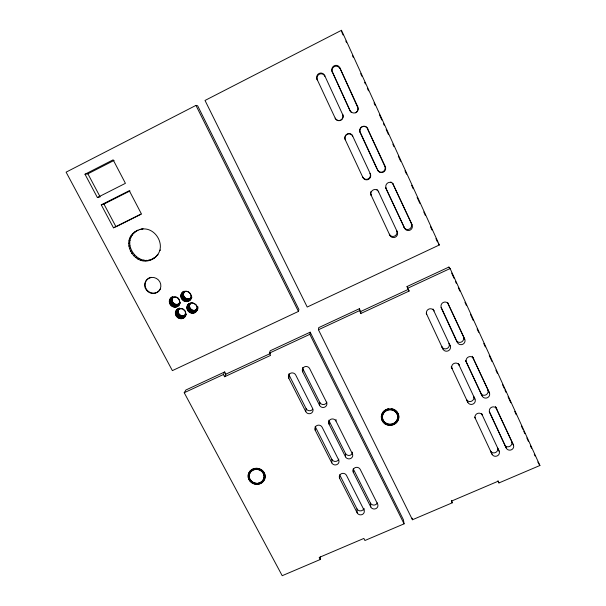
<?xml version="1.0" encoding="UTF-8"?>
<svg xmlns="http://www.w3.org/2000/svg" width="606" height="606" viewBox="0 0 606 606"><rect width="100%" height="100%" fill="white"/><g stroke="black" fill="none" stroke-linecap="round" stroke-linejoin="round"><path stroke-width="0.91" d="M357.169 512.85L339.655 478.376L339.686 474.793L357.01 508.942L357.169 512.85A3.757 3.477 1.8 0 0 362.161 514.539A3.757 3.477 1.8 0 0 363.964 509.926L363.873 508.366M340.746 120.268A4.234 4.113 -81.8 0 0 342.693 114.617L342.693 114.352A4.287 4.159 -81.8 0 1 340.731 120.079A4.287 4.159 -81.8 0 1 335.186 118.109L335.269 118.321A4.234 4.113 -81.8 0 0 339.731 120.617M328.876 420.185A3.795 3.606 4.1 0 0 329.187 421.079L329.043 424.139L345.503 456.833A3.81 3.583 2.3 0 0 350.579 458.553A3.81 3.583 2.3 0 0 352.389 453.796L335.959 421.041L335.997 419.526M331.785 462.886L315.249 430.321A3.825 3.628 6.2 0 1 317.021 425.488A3.825 3.628 6.2 0 1 322.134 427.23L338.64 459.863A3.795 3.568 4 0 1 336.853 464.605A3.795 3.568 4 0 1 331.785 462.886L331.899 459.446L315.537 427.2A3.787 3.591 6.1 0 1 315.226 426.306M224.705 371.948L223.425 374.5L224.599 376.743L225.864 374.167L224.705 371.948L185.906 389.999L184.216 392.726L282.207 575.7L320.279 559.497L320.415 556.899M178.353 305.651L179.687 304.167C175.043 312.582 163.847 301.114 172.521 296.781L170.983 298.069M179.149 304.826C174.573 309.81 166.574 301.674 171.824 297.281M183.777 317.771L185.731 315.681C181.694 323.702 170.316 313.817 177.899 308.833L176.02 310.999M184.55 316.893C180.414 320.097 174.127 314.688 176.831 310.151M189.224 300.674L191.17 298.644C186.496 307.06 175.437 295.576 184.004 291.244L181.921 293.13M189.973 299.872C185.057 303.712 178.406 295.773 183.307 291.744M195.284 312.272L197.192 310.196C193.17 318.188 181.861 308.333 189.36 303.333L187.527 305.477M196.003 311.416C191.852 314.643 185.557 309.196 188.284 304.651M319.589 405.376L302.697 371.834A3.886 3.742 9.1 0 1 304.477 366.842A3.886 3.742 9.1 0 1 309.674 368.63L326.528 402.24A3.856 3.681 5.6 0 1 324.733 407.134A3.856 3.681 5.6 0 1 319.589 405.376L319.832 402.505L303.121 369.296A3.841 3.704 9 0 1 302.742 367.41M315.249 430.321L315.537 427.2M451.561 500.511L452.25 502.813L412.444 519.751L318.445 329.747L318.711 327.641L359.343 308.734L360.684 311.514L360.888 313.453L409.088 291.069L408.353 289.365L360.684 311.514M305.757 411.625L288.782 378.212A3.878 3.727 11.5 0 1 290.547 373.243A3.878 3.727 11.5 0 1 295.728 375.031L312.666 408.505A3.848 3.666 7.7 0 1 310.886 413.383A3.848 3.666 7.7 0 1 305.757 411.625L306.144 408.694L289.365 375.622A3.833 3.689 11.5 0 1 288.979 373.743M150.841 259.83L154.129 258.073C135.949 270.943 116.95 239.226 137.994 230.197L134.721 232.037M154.129 258.073C138.463 268.45 119.95 242.748 135.752 231.568M179.338 299.887C181.436 304.871 173.377 307.712 171.475 302.864C168.953 298.099 176.74 294.524 179.028 299.228M177.649 304.848L179.709 302.917C176.308 307.318 169.248 301.174 173.218 297.235L171.74 298.766M185.391 311.423C186.239 324.952 168.4 309.643 182.217 308.643M184.277 315.946L185.716 314.362C182.33 318.741 175.285 312.635 179.247 308.712L177.816 310.302M178.891 304.985C182.02 300.644 176.111 294.683 171.687 297.569M183.663 292.675C187.807 288.214 194.465 296.22 189.125 299.334C183.974 302.379 179.671 293.781 185.163 291.266L183.217 293.228M189.701 298.917L191.117 297.432C187.708 301.849 180.633 295.675 184.625 291.728M184.429 317.211C189.299 312.401 180.641 304.916 176.498 310.287M195.73 310.469L197.109 308.916C187.496 319.529 185.497 295.546 196.556 305.265M196.617 309.416C192.875 312.878 186.936 306.856 190.64 303.242L189.269 304.803M189.883 300.114C194.094 296.023 188.042 288.835 183.224 292.001M195.935 311.711C200.844 306.894 192.17 299.364 188.011 304.765M320.279 559.497L319.203 557.452L363.858 538.431L364.91 540.507L404.073 523.842L309.825 334.338L310.181 332.186L270.223 350.776L269.435 353.109L270.587 355.381L224.599 376.743M302.697 371.834L303.121 369.296M288.782 378.212L289.365 375.622M157.113 255.224L158.022 254.641L155.303 257.126C167.945 246.589 154.719 224.485 139.441 229.697M298.425 311.423L298.909 309.514L197.647 105.762L195.958 105.399L66.099 172.157L172.384 370.622L298.425 311.423L195.958 105.399M351.518 112.557A4.257 4.121 -78.5 0 1 350.139 110.898L332.217 71.637A4.386 4.204 -83.3 0 1 334.194 65.774A4.386 4.204 -83.3 0 1 339.807 67.781L357.775 106.823A4.303 4.166 -78.5 0 1 355.783 112.572A4.303 4.166 -78.5 0 1 350.223 110.595M180.103 303.417L180.376 302.606L179.588 303.417M191.587 297.894L191.867 297.084L191.125 297.872M186.148 314.931L186.428 314.128L185.663 314.991M197.609 309.454L197.889 308.643L197.185 309.484M355.624 112.852A4.257 4.121 -78.5 0 0 357.601 107.171L357.775 106.823M196.223 309.961L197.079 308.045L196.867 305.924M194.541 312.711L195.261 311.855M193.723 313.014L194.45 312.158M195.155 310.878L196.049 309.825L194.511 311.189M197.321 308.628L198.026 307.787M197.306 307.757L198.01 306.924M192.867 313.181L193.594 312.317M193.822 311.378L194.723 310.325M193.102 311.454L194.011 310.401M191.981 313.196L192.716 312.34M191.11 313.067L191.844 312.211M192.382 311.408L193.291 310.355M191.67 311.242L192.579 310.189M190.261 312.794L191.004 311.938M190.988 310.961L191.905 309.908M189.466 312.385L190.208 311.529M190.367 310.575L191.291 309.522M183.035 318.211L183.807 317.324M188.746 311.855L189.496 310.999M182.224 318.514L183.004 317.627M189.814 310.09L190.738 309.045M183.701 316.355L184.663 315.271L183.065 316.665M188.125 311.211L188.875 310.363M181.368 318.673L182.148 317.794M189.352 309.53L190.276 308.484M180.49 318.695L181.277 317.809M182.376 316.855L183.338 315.771M181.656 316.93L182.633 315.84M187.618 310.484L188.368 309.636M188.989 308.893L189.913 307.856M180.936 316.885L181.914 315.794M188.731 308.219L189.663 307.181M179.611 318.567L180.406 317.68M187.239 309.681L187.996 308.84M178.77 318.294L179.565 317.408M180.224 316.718L181.209 315.635M188.595 307.507L189.526 306.477M188.587 306.795L189.519 305.765M187.004 308.833L187.762 308M177.975 317.885L178.77 317.006M186.913 307.969L187.671 307.128M188.693 306.091L189.625 305.068M179.55 316.438L180.535 315.355M178.929 316.052L179.914 314.969M188.928 305.424L189.852 304.401M177.255 317.355L178.058 316.476M186.966 307.098L187.731 306.272M178.376 315.567L179.368 314.491M187.178 306.265L187.936 305.439M177.906 315.006L178.906 313.931M176.634 316.718L177.437 315.84M177.543 314.378L178.543 313.302M176.126 315.984L176.929 315.112M177.285 313.703L178.285 312.628M175.748 315.188L176.558 314.325M177.149 312.999L178.149 311.931M188.481 301.114L189.231 300.311M177.134 312.287L178.134 311.226M175.505 314.347L176.316 313.484M187.663 301.424L188.421 300.621M175.414 313.476L176.225 312.62M177.247 311.582L178.247 310.53M186.799 301.591L187.565 300.788M188.481 299.644L190.057 298.349L189.125 299.334M187.792 299.841L188.731 298.849M177.475 310.916L178.467 309.863M178.573 308.795L179.368 307.962M187.072 299.917L188.011 298.925M175.467 312.613L176.278 311.764M185.921 301.606L186.686 300.803M185.042 301.477L185.807 300.674M175.672 311.779L176.482 310.931M186.345 299.872L187.292 298.879M184.186 301.205L184.959 300.402M185.633 299.705L186.58 298.713M184.951 299.417L185.906 298.432M183.391 300.796L184.171 299.993M176.96 306.651L177.763 305.825M184.322 299.031L185.284 298.046M177.702 306.212L178.505 305.386M182.671 300.258L183.451 299.462M176.141 306.962L176.952 306.128M175.285 307.121L176.096 306.295M183.769 298.546L184.732 297.561M177.013 305.159L178.649 303.833M174.407 307.144L175.225 306.31M183.307 297.978L184.269 297.001M176.323 305.356L177.331 304.333M182.042 299.614L182.83 298.819M175.604 305.424L176.619 304.409M174.876 305.379L175.899 304.363M181.535 298.879L182.323 298.084M182.936 297.341L183.906 296.364M173.528 307.015L174.346 306.181M181.156 298.076L181.944 297.288M172.68 306.742L173.505 305.909M174.172 305.212L175.187 304.197M182.679 296.66L183.656 295.69M173.49 304.932L174.513 303.917M182.542 295.948L183.52 294.978M180.914 297.22L181.709 296.44M171.877 306.333L172.71 305.507M172.861 304.545L173.892 303.53M182.535 295.228L183.504 294.266M171.157 305.795L171.99 304.977M180.823 296.349L181.611 295.569M182.641 294.524L183.61 293.562M180.883 295.478L181.671 294.705M172.309 304.06L173.339 303.045M182.868 293.849L183.838 292.895M170.536 305.151L171.369 304.333M181.436 293.842L182.224 293.077M171.839 303.492L172.877 302.485M181.088 294.637L181.876 293.865M170.021 304.424L170.862 303.606M171.475 302.864L172.513 301.856M171.218 302.182L172.255 301.182M169.642 303.621L170.483 302.803M171.081 301.47L172.119 300.478M171.066 300.758L172.104 299.765M169.4 302.773L170.241 301.962M169.301 301.902L170.15 301.099M171.172 300.053L172.21 299.061M171.4 299.379L172.437 298.394M169.362 301.03L170.203 300.228M169.566 300.19L170.407 299.394M170.392 298.69L171.225 297.902M169.907 299.402L170.756 298.606M153.197 258.671L156.227 256.527M148.303 260.565L149.258 259.951M145.66 260.853L146.629 260.239M159.598 250.604L160.507 250.043M142.986 260.686L143.97 260.072M140.357 260.072L141.349 259.459M137.842 259.02L138.85 258.421M135.524 257.573L136.547 256.982M133.464 255.77L134.494 255.179M131.714 253.649L132.752 253.073M130.335 251.285L131.381 250.717M129.358 248.733L130.411 248.18M341.489 30.3L205.017 100.46L307.212 307.037L439.358 244.968L341.489 30.3L341.504 31.557M84.999 174.233L113.14 159.832L125.427 183.323L97.384 197.533L84.999 174.233L87.893 173.816L114.095 160.408M128.82 246.074L129.873 245.536M101.263 204.836L129.283 190.685L141.387 213.842L113.466 227.795L101.263 204.836L103.952 204.078L129.987 190.928M141.122 214.236L116.004 226.788L103.952 204.078M128.73 243.385L129.782 242.855M129.093 240.733L130.154 240.218M129.904 238.203L130.957 237.703M131.138 235.863L132.184 235.378M450.106 268.534L407.755 288.221L407.027 286.547L448.902 267.064L450.106 268.534L539.901 465.499L498.935 482.937L498.132 481.232L451.432 501.124L452.25 502.813M318.445 329.747L359.532 310.643L359.343 308.734M184.216 392.726L223.425 374.5M269.435 353.109L309.825 334.338M225.864 374.167L270.511 353.419M132.759 233.795L133.797 233.31M142.062 229.166L143.054 228.712L141.319 229.06M113.466 227.795L115.163 227.129M136.971 230.659L140.448 229.235M367.524 128.73L385.287 166.605A4.197 4.106 -63.9 0 1 383.28 172.18A4.197 4.106 -63.9 0 1 377.803 170.248L377.402 169.869A4.144 4.06 -64.1 0 0 382.818 171.778A4.144 4.06 -64.1 0 0 384.795 166.264L367.524 128.73A4.212 4.098 -74.6 0 0 362.055 126.783A4.212 4.098 -74.6 0 0 360.085 132.411L377.008 169.013M97.384 197.533L100.119 196.852L87.893 173.816M360.085 132.411L360.29 132.358A4.265 4.144 -74.5 0 1 362.282 126.669A4.265 4.144 -74.5 0 1 367.812 128.639M352.669 136.085L352.783 136.077A4.242 4.136 -78 0 0 347.268 134.115A4.242 4.136 -78 0 0 345.299 139.781L345.268 139.751A4.189 4.09 -78 0 1 347.215 134.146A4.189 4.09 -78 0 1 352.669 136.085L370.349 173.884A4.174 4.098 -66.6 0 1 368.365 179.437A4.174 4.098 -66.6 0 1 362.903 177.505L362.676 177.043A4.121 4.053 -66.8 0 0 368.069 178.952A4.121 4.053 -66.8 0 0 370.031 173.46L370.349 173.884M182.914 308.863L185.08 310.764M384.795 166.264L385.287 166.605M392.446 183.209A4.121 4.037 -57.4 0 1 393.014 184.103L412.05 224.758A4.113 4.022 -41.1 0 1 410.027 230.174A4.113 4.022 -41.1 0 1 404.641 228.28L385.636 187.671L404.641 228.28M438.274 243.756L439.358 244.968M393.014 184.103L412.05 224.758M464.719 339.209L447.463 302.409L464.719 339.209A3.992 3.81 -19.8 0 1 462.681 344.314A3.992 3.81 -19.8 0 1 457.447 342.496L456.189 340.246A3.947 3.772 -20 0 0 461.363 342.042A3.947 3.772 -20 0 0 463.385 336.997M537.802 462.007L539.901 465.499M489.383 392.794L472.286 356.336L489.383 392.794A3.947 3.712 -16.4 0 1 487.33 397.756A3.947 3.712 -16.4 0 1 482.171 395.976L465.893 361.237M397.248 231.795L396.635 230.727A4.037 3.969 -38.9 0 1 394.657 236.06A4.037 3.969 -38.9 0 1 389.34 234.196L389.87 235.302A4.083 4.015 -38.5 0 0 395.256 237.188A4.083 4.015 -38.5 0 0 397.248 231.795L378.28 191.231L378.689 191.852A4.144 4.075 -58.3 0 0 373.251 189.928A4.144 4.075 -58.3 0 0 371.273 195.443L370.948 194.776A4.098 4.03 -58.7 0 1 370.811 191.663M495.587 406.785L513.403 445.001A3.901 3.613 -14.4 0 1 511.35 449.819A3.901 3.613 -14.4 0 1 506.26 448.076L489.239 411.716M495.564 406.906L513.403 445.001M465.567 360.365L482.171 395.976M450.19 345.776L449.016 343.496A3.931 3.765 -17.6 0 1 447.023 348.526A3.931 3.765 -17.6 0 1 441.857 346.738L442.948 349.048A3.977 3.803 -17.4 0 0 448.175 350.859A3.977 3.803 -17.4 0 0 450.19 345.776L433.01 309.052L434.025 310.969A4.007 3.871 -20.5 0 0 428.745 309.128A4.007 3.871 -20.5 0 0 426.738 314.309M474.983 399.149L473.551 396.324A3.886 3.659 -14.7 0 1 471.551 401.21A3.886 3.659 -14.7 0 1 466.453 399.452L467.809 402.316A3.924 3.697 -14.6 0 0 472.953 404.088A3.924 3.697 -14.6 0 0 474.983 399.149L458.356 363.6L459.234 365.244A3.954 3.765 -16.2 0 0 454.03 363.441A3.954 3.765 -16.2 0 0 452.015 368.478L451.22 366.804L467.809 402.316M363.964 509.926L346.488 475.384A3.787 3.538 3.2 0 0 341.443 473.672A3.787 3.538 3.2 0 0 339.655 478.376M481.717 413.784L482.474 415.277A3.916 3.666 -14 0 0 477.339 413.512A3.916 3.666 -14 0 0 475.316 418.413M329.187 421.079L345.473 453.455L345.503 456.833M370.774 506.987L370.478 503.132L353.23 468.855L353.343 472.385L370.774 506.987A3.765 3.492 0.4 0 0 375.773 508.684A3.765 3.492 0.4 0 0 377.599 504.048L360.206 469.377A3.795 3.553 1.6 0 0 355.154 467.658A3.795 3.553 1.6 0 0 353.343 472.385M499.132 451.152L497.465 447.804A3.841 3.568 -13 0 1 495.458 452.561A3.841 3.568 -13 0 1 490.428 450.834L492.019 454.212A3.878 3.598 -12.9 0 0 497.102 455.954A3.878 3.598 -12.9 0 0 499.132 451.152L481.755 413.974M310.181 332.186L403.429 519.819L404.073 523.842M359.532 310.643L360.888 313.453M407.027 286.547L409.088 291.069M342.693 114.617L324.642 75.485A4.363 4.197 -86.1 0 0 319.036 73.477A4.363 4.197 -86.1 0 0 317.089 79.318L335.269 118.321M345.268 139.751L362.903 177.505M370.948 194.776L389.87 235.302M426.207 313.196L442.948 349.048M474.68 417.079L492.019 454.212M360.29 132.358L377.803 170.248M457.447 342.496L441.32 307.621A4.022 3.878 -23.3 0 1 443.35 302.417A4.022 3.878 -23.3 0 1 448.637 304.257M506.26 448.076L489.64 412.133A3.931 3.681 -15.7 0 1 491.693 407.209A3.931 3.681 -15.7 0 1 496.829 408.989M332.217 71.637L350.139 110.898M441.009 307.416L455.803 339.405M339.807 67.781L357.601 107.171M341.898 32.413L343.072 34.989M345.814 41.003L346.594 42.723M352.472 55.608L353.26 57.328M360.699 73.652L361.873 76.227M364.615 82.242L365.403 83.961M367.357 88.256L368.539 90.832M374.023 102.861L375.197 105.436M379.507 114.89L381.856 120.041M383.424 123.48L384.204 125.2M386.166 129.495L388.514 134.646M392.824 144.099L393.998 146.675M398.309 156.121L400.664 161.279M404.975 170.725L406.543 174.164M411.633 185.33L413.201 188.769M417.117 197.359L419.86 203.374M423.776 211.964L425.344 215.403M430.434 226.568L432.002 230.007M435.926 238.597L437.487 242.036M448.902 267.064L449.69 268.784M451.644 273.071L453.992 278.23M455.56 281.661L456.348 283.381M458.303 287.676L459.871 291.107M464.961 302.273L466.529 305.704M470.445 314.294L473.188 320.309M477.104 328.891L478.672 332.33M483.762 343.496L485.323 346.927M489.247 355.517L491.981 361.532M495.897 370.115L497.465 373.554M502.556 384.719L504.124 388.151M504.912 389.87L506.086 392.446M508.04 396.741L510.782 402.748M514.699 411.338L516.267 414.777M521.357 425.935L522.925 429.374M523.705 431.093L524.879 433.669M526.841 437.964L528.409 441.395M530.364 445.69L531.538 448.266M534.28 454.28L535.068 455.992M497.943 480.747L498.935 482.937M317.089 79.318L317.385 79.984A4.31 4.144 -86 0 1 319.309 74.22A4.31 4.144 -86 0 1 324.846 76.197L324.642 75.485M412.156 518.16L412.444 519.751M352.336 452.114L352.389 453.796M386.136 188.254A4.166 4.083 -57.1 0 1 388.143 182.724A4.166 4.083 -57.1 0 1 393.589 184.648M376.94 189.625A4.098 4.03 -58.7 0 1 377.712 190.337M466.461 362.002A3.977 3.772 -18.4 0 1 468.506 356.949A3.977 3.772 -18.4 0 1 473.718 358.752M487.792 390.029A3.901 3.674 -16.5 0 1 485.77 394.938A3.901 3.674 -16.5 0 1 480.664 393.18M511.578 441.706A3.856 3.575 -14.4 0 1 509.548 446.486A3.856 3.575 -14.4 0 1 504.518 444.759M411.269 223.765A4.06 3.977 -41.5 0 1 409.27 229.121A4.06 3.977 -41.5 0 1 403.937 227.25M390.726 182.02A4.121 4.037 -57.4 0 1 391.665 182.497M332.338 72.394A4.333 4.159 -83.3 0 1 334.292 66.599A4.333 4.159 -83.3 0 1 339.837 68.584M326.861 402.187A3.81 3.644 5.6 0 1 319.832 402.505M352.427 453.159A3.772 3.545 2.3 0 1 345.473 453.455M377.356 502.859A3.727 3.454 0.4 0 1 370.478 503.132M312.711 409.224A3.803 3.628 7.7 0 1 306.144 408.694M338.83 459.159A3.757 3.53 4 0 1 331.899 459.446M363.865 508.669A3.719 3.447 1.8 0 1 357.01 508.942M329.043 424.139A3.841 3.644 4.2 0 1 330.838 419.284A3.841 3.644 4.2 0 1 335.959 421.041M160.658 288.441A8.249 7.855 40.6 0 1 147.099 290.221A8.249 7.855 40.6 0 1 151.061 277.321M391.62 408.717A8.757 8.302 -4.1 0 1 397.748 420.814A8.757 8.302 -4.1 0 1 383.674 422.624A8.757 8.302 -4.1 0 1 386.386 409.391M387.09 409.111A8.757 8.302 -4.1 0 1 388.575 408.724M387.385 423.799A7.726 7.325 -4.1 0 1 383.386 413.254A7.726 7.325 -4.1 0 1 395.059 411.277A7.726 7.325 -4.1 0 1 394.991 422.511M394.453 422.897A7.726 7.325 -4.1 0 1 388.029 423.988M265.155 476.922A8.529 7.961 12.8 0 1 254.702 483.921A8.529 7.961 12.8 0 1 248.861 472.824A8.529 7.961 12.8 0 1 261.337 469.665M261.943 470.097A8.529 7.961 12.8 0 1 265.17 476.225M256.24 483.232A7.53 7.022 12.8 0 1 250.058 472.688A7.53 7.022 12.8 0 1 262.686 472.172A7.53 7.022 12.8 0 1 258.186 483.156M385.015 423.882A8.764 8.31 -4.1 0 0 398.809 417.784A8.764 8.31 -4.1 0 0 386.439 409.542A8.764 8.31 -4.1 0 0 385.015 423.882M250.255 481.535A8.537 7.961 12.8 0 0 264.693 479.157A8.537 7.961 12.8 0 0 254.906 468.536A8.537 7.961 12.8 0 0 250.255 481.535M145.205 287.918A8.264 7.87 40.6 0 0 159.045 290.827A8.264 7.87 40.6 0 0 154.098 277.578A8.264 7.87 40.6 0 0 145.205 287.918M251.005 480.937A7.53 7.03 12.8 0 0 263.746 478.838A7.53 7.03 12.8 0 0 255.103 469.468A7.53 7.03 12.8 0 0 251.005 480.937M385.613 423.086A7.734 7.333 -4.1 0 0 397.786 417.701A7.734 7.333 -4.1 0 0 386.87 410.429A7.734 7.333 -4.1 0 0 385.613 423.086"/></g></svg>
